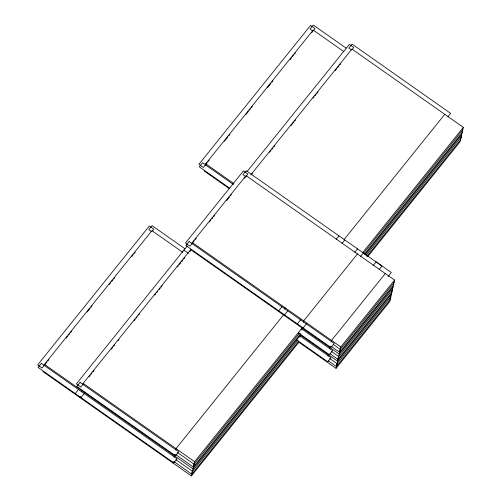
<?xml version="1.0" encoding="UTF-8"?>
<svg xmlns="http://www.w3.org/2000/svg" width="501" height="501" viewBox="0 0 501 501"><rect width="100%" height="100%" fill="white"/><g stroke="black" fill="none" stroke-linecap="round" stroke-linejoin="round"><path stroke-width="0.75" d="M44.119 365.811L44.439 364.384L151.947 230.654L182.677 252.266M79.985 397.625L80.304 396.197M81.256 391.92L81.575 390.492M82.853 384.781L83.172 383.359L190.674 249.63L339.227 354.063L392.978 287.205M205.379 165.217L205.698 163.796L313.2 30.066L343.937 51.672M190.355 251.057L190.674 249.63M191.952 243.924L192.271 242.497L246.022 175.632L394.575 280.065L389.791 301.47L336.039 368.335L298.897 342.227L191.395 475.95L42.848 371.517M172.826 462.893L173.146 461.471M174.104 457.188L174.743 454.338M175.694 450.055L176.014 448.627L283.522 314.904M191.395 475.95L194.582 461.684L302.09 327.955L301.608 330.096M284.793 309.192L285.113 307.771M300.018 337.229L300.813 333.666M303.362 322.249L303.681 320.822L357.432 253.957M328.03 356.098L328.349 354.67M329.62 348.965L330.259 346.11M331.217 341.832L331.537 340.404L385.288 273.54M336.039 368.335L340.818 346.93L394.575 280.065M390.091 299.623L390.742 296.705M391.688 292.484L392.339 289.572M393.285 285.351L393.936 282.439M461.102 136.905L460.488 139.936L366.845 256.418M462.699 129.772L462.079 132.803L364.515 254.164M250.782 174.868L351.934 49.042L463.344 127.367L460.156 141.633L367.797 256.518M47.013 361.947L42.115 368.041L37.656 364.903L149.329 225.989L153.788 229.126L152.323 230.955M47.996 360.726L48.973 359.511M66.119 338.188L67.585 336.359M68.568 335.138L69.545 333.923M70.528 332.702L71.505 331.487M87.18 311.985L90.117 308.334M91.094 307.113L92.078 305.892M109.218 284.568L110.69 282.746M111.667 281.524L112.65 280.303M113.627 279.088L114.61 277.867M131.75 256.543L133.222 254.715M134.199 253.5L135.176 252.279M207.295 162.575L203.375 167.453L198.91 164.315L310.582 25.401L315.048 28.538L311.616 32.803M208.272 161.36L209.249 160.138M224.435 141.251L227.861 136.986M228.844 135.771L229.821 134.55M245.985 114.447L248.433 111.397M249.417 110.182L250.394 108.961M251.377 107.74L252.354 106.525M267.534 87.637L270.966 83.373M271.943 82.151L272.926 80.937M290.066 59.613L291.538 57.784M292.515 56.563L293.498 55.348M294.475 54.127L295.452 52.912M187.293 245.91L76.39 383.879L80.849 387.016L83.298 383.966M246.949 171.711L349.316 44.376L353.781 47.514L351.821 49.95M194.325 240.705L189.948 246.154L185.476 243.01L243.405 170.954L247.876 174.097L244.463 178.337M195.302 239.491L196.273 238.282M209.418 221.93L210.877 220.114M211.854 218.906L212.825 217.691M213.802 216.482L214.772 215.273M226.458 200.738L229.377 197.106M230.347 195.897L231.324 194.682M75.225 393.548L78.457 389.527M89.178 376.658L90.155 375.437M91.138 374.222L92.115 373.001M93.092 371.78L94.075 370.565M111.216 349.241L112.687 347.412M113.664 346.191L114.648 344.976M118.073 340.711L119.056 339.49M134.237 320.602L135.22 319.387M136.197 318.166L137.174 316.951M138.645 315.123L139.622 313.902M154.809 295.014L155.786 293.799M156.769 292.578L157.746 291.363M159.218 289.534L160.195 288.313M161.178 287.098L162.155 285.877M177.341 266.989L178.318 265.768M179.295 264.553L180.767 262.724M181.75 261.503L182.727 260.288M183.704 259.067L184.687 257.852M189.81 251.471L190.787 250.256M251.414 174.849L252.391 173.628M269.532 152.304L271.003 150.482M271.98 149.26L272.964 148.039M273.941 146.824L274.924 145.603M291.087 125.501L293.536 122.451M294.513 121.236L295.496 120.015M313.125 98.083L314.108 96.862M315.085 95.647L316.062 94.426M317.045 93.211L318.022 91.99M335.169 70.666L336.634 68.837M337.618 67.616L338.595 66.401M339.578 65.18L340.555 63.965M80.993 397.606L84.237 393.573M278.719 310.802L281.975 306.75M336.196 239.309L338.989 235.833M344.112 239.528L444.775 114.316M284.53 314.878L287.762 310.858M341.976 243.417L344.744 239.973M447.881 116.827L450.656 113.383L352.046 44.057L348.815 48.077L351.376 49.875M297.306 323.865L300.556 319.826M354.764 252.36L357.557 248.891M362.68 252.585L463.344 127.367M303.105 327.948L306.361 323.89M360.576 256.449L363.369 252.974M194.094 464.089L299.504 332.971M363.688 253.137L462.717 129.947M193.455 466.951L300.337 334.004M364.997 254.852L461.753 134.5M192.503 471.222L297.907 340.11M366.012 255.391L461.127 137.08M191.864 474.084L298.74 341.137M373.314 265.342L376.138 261.835L391.3 272.494L388.006 276.59M379.144 269.507L381.937 266.031L246.135 170.647L242.904 174.667L245.465 176.471M393.949 282.645L340.329 349.335L339.691 352.197L393.31 285.501M392.352 289.778L338.739 356.468L338.1 359.33L391.713 292.64M391.381 294.337L337.63 361.196L300.494 335.088L192.991 468.817L44.439 364.384M390.761 296.911L337.142 363.601L336.503 366.463L390.116 299.773M346.141 48.127L313.313 25.05L310.075 29.083L312.599 30.855M205.698 163.796L233.867 183.598M233.497 184.55L202.573 162.806L199.329 166.839L229.627 188.138M204.101 170.929L229.076 188.482M192.271 242.497L340.818 346.93M333.509 344.613L340.179 349.303L339.528 352.216L331.649 346.673M301.496 328.744L332.608 350.612L329.357 354.652L298.252 332.783M331.311 351.32L338.588 356.436L337.937 359.349L330.053 353.806M184.882 248.715L152.06 225.638L148.816 229.671L151.346 231.443M183.886 250.143L188.351 253.287M299.905 335.877L331.011 357.752L327.767 361.791L296.655 339.916M329.714 358.453L336.991 363.569L336.34 366.482L328.456 360.939M83.172 383.359L194.582 461.684M177.46 452.497L193.937 464.083L193.292 466.963L175.55 454.488M175.864 459.63L192.346 471.216L191.701 474.103L173.953 461.621M41.314 363.394L38.07 367.427L173.834 462.868L177.066 458.847L41.314 363.394M189.153 241.532L185.921 245.553L330.954 347.519L334.198 343.479L189.153 241.532M80.054 382.388L76.822 386.409L175.431 455.735L178.663 451.714L80.054 382.388"/></g></svg>
